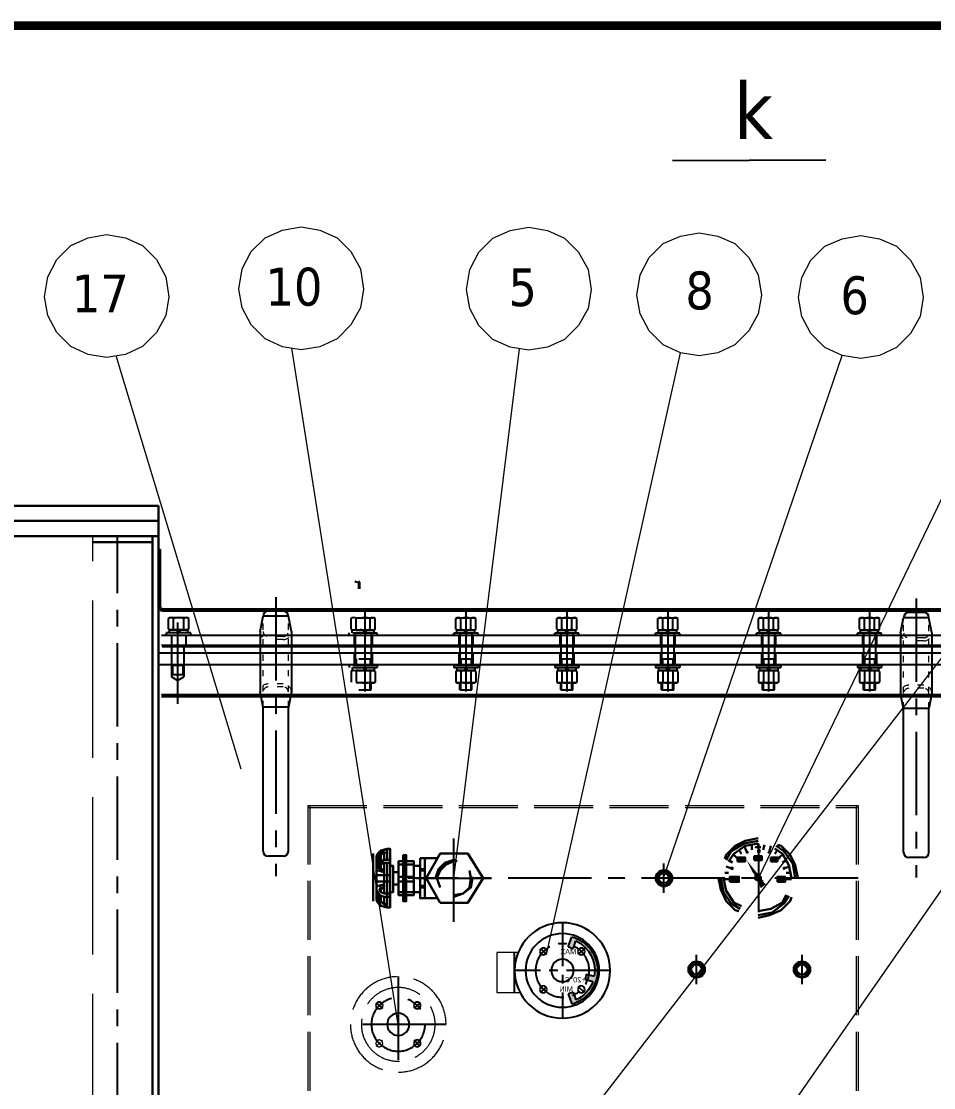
# Model space of a CAD drawing. Header units: millimetres. Extents: x 45841 to 102963, y -329287 to -163666.
# Drawn here: x 73038 to 73942, y -165402 to -164345 of the extents above; entities that cross this region are included whole.
import ezdxf

# ---------------------------------------------------------------- set-up
doc = ezdxf.new("R2010")
doc.units = ezdxf.units.MM
doc.header["$LTSCALE"] = 13
for name, pattern in [('2 虚线', [5.75, 4.5, -1.25]), ('ACAD_ISO02W100', [15, 12, -3]), ('ACAD_ISO03W100', [1.18, 0.47, -0.71]), ('CENTER', [50.8, 31.75, -6.35, 6.35, -6.35]), ('CENTERX2', [101.6, 63.5, -12.7, 12.7, -12.7]), ('DASHED', [0.75, 0.5, -0.25]), ('HIDDEN', [9.525, 6.35, -3.175])]:
    doc.linetypes.add(name, pattern=pattern)
doc.layers.get('0').update_dxf_attribs({"color": 1, "linetype": 'CENTER'})
for name, color, linetype in [('1', 4, 'Continuous'), ('2', 3, 'Continuous'), ('2细线层', 4, 'Continuous'), ('4', 2, 'HIDDEN'), ('4虚线层', 6, 'DASHED'), ('粗实线', 4, 'Continuous')]:
    doc.layers.add(name, color=color, linetype=linetype)
doc.layers.add('标注、文本', color=3, linetype='Continuous', lineweight=25)
doc.layers.add('铁心', color=3, linetype='Continuous', lineweight=0)
doc.styles.add('Note Text (ANSI)', font='arial.ttf')
doc.styles.add('Tahoma$001', font='tahoma.ttf', dxfattribs={"height": 2.159784})

# ---------------------------------------------------------------- blocks, each defined once
blk = doc.blocks.new('A$C611D0E0A')
at = {"layer": '粗实线', "lineweight": 30}
h = blk.add_hatch(color=256, dxfattribs=at)
h.dxf.hatch_style = 2
h.paths.add_polyline_path([(0.931, 2.201), (0.931, 2.159), (0.974, 2.159)])
h = blk.add_hatch(color=256, dxfattribs=at)
h.dxf.hatch_style = 2
h.paths.add_polyline_path([(1.693, 2.201), (1.651, 2.159), (1.693, 2.159)])
h = blk.add_hatch(color=256, dxfattribs=at)
h.dxf.hatch_style = 2
h.paths.add_polyline_path([(0.593, 1.99), (0.635, 1.99), (0.635, 1.947)])
h = blk.add_hatch(color=256, dxfattribs=at)
h.dxf.hatch_style = 2
h.paths.add_polyline_path([(0.635, 1.863), (0.889, 1.863), (0.889, 1.99), (0.635, 1.99)])
h = blk.add_hatch(color=256, dxfattribs=at)
h.dxf.hatch_style = 2
h.paths.add_polyline_path([(0.931, 1.905), (1.143, 1.482), (1.27, 1.482)])
h = blk.add_hatch(color=256, dxfattribs=at)
h.dxf.hatch_style = 2
h.paths.add_polyline_path([(1.185, 1.905), (1.439, 1.905), (1.439, 2.032), (1.185, 2.032)])
h = blk.add_hatch(color=256, dxfattribs=at)
h.dxf.hatch_style = 2
h.paths.add_polyline_path([(1.736, 1.863), (1.947, 1.863), (1.947, 1.99), (1.736, 1.99)])
h = blk.add_hatch(color=256, dxfattribs=at)
h.dxf.hatch_style = 2
h.paths.add_polyline_path([(1.99, 1.99), (1.947, 1.947), (1.99, 1.947)])
h = blk.add_hatch(color=256, dxfattribs=at)
h.dxf.hatch_style = 2
h.paths.add_polyline_path([(1.99, 1.99), (2.032, 1.99), (1.99, 1.947)])
h = blk.add_hatch(color=256, dxfattribs=at)
h.dxf.hatch_style = 2
h.paths.add_polyline_path([(0.423, 1.651), (0.466, 1.651), (0.466, 1.609)])
h = blk.add_hatch(color=256, dxfattribs=at)
h.dxf.hatch_style = 2
h.paths.add_polyline_path([(1.143, 1.482), (1.185, 1.439), (1.397, 1.439)])
h = blk.add_hatch(color=256, dxfattribs=at)
h.dxf.hatch_style = 2
h.paths.add_polyline_path([(1.143, 1.482), (1.27, 1.482), (1.397, 1.439)])
h = blk.add_hatch(color=256, dxfattribs=at)
h.dxf.hatch_style = 2
h.paths.add_polyline_path([(1.185, 1.439), (1.185, 1.397), (1.397, 1.397)])
h = blk.add_hatch(color=256, dxfattribs=at)
h.dxf.hatch_style = 2
h.paths.add_polyline_path([(1.185, 1.439), (1.397, 1.439), (1.397, 1.397)])
h = blk.add_hatch(color=256, dxfattribs=at)
h.dxf.hatch_style = 2
h.paths.add_polyline_path([(2.159, 1.651), (2.201, 1.651), (2.159, 1.609)])
h = blk.add_hatch(color=256, dxfattribs=at)
h.dxf.hatch_style = 2
h.paths.add_polyline_path([(0.381, 1.185), (0.677, 1.185), (0.677, 1.355), (0.381, 1.355)])
h = blk.add_hatch(color=256, dxfattribs=at)
h.dxf.hatch_style = 2
h.paths.add_polyline_path([(1.185, 1.355), (1.143, 1.312), (1.439, 1.312)])
h = blk.add_hatch(color=256, dxfattribs=at)
h.dxf.hatch_style = 2
h.paths.add_polyline_path([(1.143, 1.312), (1.185, 1.27), (1.439, 1.27)])
h = blk.add_hatch(color=256, dxfattribs=at)
h.dxf.hatch_style = 2
h.paths.add_polyline_path([(1.143, 1.312), (1.439, 1.312), (1.439, 1.27)])
h = blk.add_hatch(color=256, dxfattribs=at)
h.dxf.hatch_style = 2
h.paths.add_polyline_path([(1.185, 1.397), (1.185, 1.355), (1.439, 1.355)])
h = blk.add_hatch(color=256, dxfattribs=at)
h.dxf.hatch_style = 2
h.paths.add_polyline_path([(1.185, 1.397), (1.397, 1.397), (1.439, 1.355)])
h = blk.add_hatch(color=256, dxfattribs=at)
h.dxf.hatch_style = 2
h.paths.add_polyline_path([(1.185, 1.355), (1.439, 1.355), (1.439, 1.312)])
h = blk.add_hatch(color=256, dxfattribs=at)
h.dxf.hatch_style = 2
h.paths.add_polyline_path([(1.185, 1.27), (1.228, 1.228), (1.482, 1.228)])
h = blk.add_hatch(color=256, dxfattribs=at)
h.dxf.hatch_style = 2
h.paths.add_polyline_path([(1.185, 1.27), (1.439, 1.27), (1.482, 1.228)])
h = blk.add_hatch(color=256, dxfattribs=at)
h.dxf.hatch_style = 2
h.paths.add_polyline_path([(1.228, 1.228), (1.312, 1.185), (1.482, 1.185)])
h = blk.add_hatch(color=256, dxfattribs=at)
h.dxf.hatch_style = 2
h.paths.add_polyline_path([(1.228, 1.228), (1.482, 1.228), (1.482, 1.185)])
h = blk.add_hatch(color=256, dxfattribs=at)
h.dxf.hatch_style = 2
h.paths.add_polyline_path([(1.312, 1.185), (1.355, 1.101), (1.566, 1.101)])
h = blk.add_hatch(color=256, dxfattribs=at)
h.dxf.hatch_style = 2
h.paths.add_polyline_path([(1.312, 1.185), (1.482, 1.185), (1.566, 1.101)])
h = blk.add_hatch(color=256, dxfattribs=at)
h.dxf.hatch_style = 2
h.paths.add_polyline_path([(1.355, 1.101), (1.566, 1.101), (1.397, 0.974)])
h = blk.add_hatch(color=256, dxfattribs=at)
h.dxf.hatch_style = 2
h.paths.add_polyline_path([(1.947, 1.185), (2.201, 1.185), (2.201, 1.355), (1.947, 1.355)])
for points in [[(1.312, 2.625), (0.889, 2.54), (0.55, 2.371), (0.254, 2.074), (0.212, 1.947)], [(1.312, 2.54), (0.847, 2.455), (0.423, 2.201), (0.254, 1.905)], [(1.312, 2.455), (0.889, 2.371), (0.508, 2.117), (0.339, 1.863)], [(2.413, 1.312), (2.328, 1.736), (2.117, 2.117), (1.863, 2.286)], [(2.54, 1.312), (2.455, 1.778), (2.159, 2.201), (1.905, 2.371)], [(2.625, 1.312), (2.54, 1.736), (2.371, 2.074), (2.074, 2.371), (1.947, 2.413)], [(0, 1.312), (0.085, 0.931), (0.254, 0.55), (0.55, 0.254), (0.677, 0.212)], [(0.085, 1.312), (0.169, 0.847), (0.423, 0.466), (0.72, 0.296)], [(0.169, 1.312), (0.254, 0.889), (0.508, 0.508), (0.762, 0.381)], [(2.54, 1.312), (2.54, 1.355)], [(2.625, 1.312), (2.625, 1.355)], [(1.312, 0.212), (1.736, 0.296), (2.117, 0.508), (2.244, 0.762)], [(1.312, 0.085), (1.778, 0.169), (2.159, 0.466), (2.328, 0.72)], [(1.312, 0), (1.693, 0.085), (2.074, 0.254), (2.371, 0.55), (2.413, 0.677)]]:
    blk.add_lwpolyline(points, dxfattribs=at)
for points in [[(0.931, 2.201), (0.974, 2.159), (0.931, 2.159)], [(1.397, 2.328), (1.228, 2.328)], [(1.312, 2.244), (1.312, 2.201), (1.312, 2.159), (1.355, 2.159), (1.355, 2.201), (1.355, 2.244)], [(1.693, 2.201), (1.693, 2.159), (1.651, 2.159)], [(1.693, 2.201), (1.651, 2.159), (1.693, 2.159)], [(0.593, 1.99), (0.635, 1.947)], [(0.635, 1.863), (0.889, 1.863), (0.889, 1.99), (0.635, 1.99)], [(1.185, 1.905), (1.439, 1.905), (1.439, 2.032), (1.185, 2.032)], [(1.736, 1.863), (1.947, 1.863), (1.947, 1.99), (1.736, 1.99)], [(2.032, 1.99), (1.99, 1.947), (1.947, 1.947), (1.99, 1.99)], [(1.99, 1.99), (1.947, 1.947), (1.99, 1.947), (2.032, 1.99)], [(0.381, 1.651), (0.466, 1.609), (0.466, 1.651), (0.423, 1.651)], [(2.201, 1.651), (2.159, 1.609), (2.159, 1.651)], [(2.201, 1.651), (2.159, 1.609), (2.159, 1.651)], [(0.339, 1.27), (0.381, 1.27)], [(0.381, 1.185), (0.677, 1.185), (0.677, 1.355), (0.381, 1.355)], [(1.947, 1.185), (2.201, 1.185), (2.201, 1.355), (1.947, 1.355)], [(2.286, 1.27), (2.201, 1.27)], [(2.286, 1.27), (2.201, 1.27)]]:
    blk.add_lwpolyline(points, close=True, dxfattribs=at)
for points in [[(0.677, 2.244), (0.677, 2.244), (0.762, 2.117), (0.762, 2.117)], [(0.847, 2.371), (0.847, 2.371), (0.931, 2.201), (0.931, 2.201)], [(1.101, 2.413), (1.101, 2.413), (1.101, 2.244), (1.101, 2.244)], [(1.312, 2.455), (1.312, 2.455), (1.312, 2.286), (1.312, 2.286)], [(1.524, 2.413), (1.524, 2.413), (1.482, 2.244), (1.482, 2.244)], [(1.736, 2.371), (1.736, 2.371), (1.693, 2.201), (1.693, 2.201)], [(1.947, 2.244), (1.947, 2.244), (1.863, 2.117), (1.863, 2.117)], [(0.339, 1.905), (0.339, 1.905), (0.466, 1.82), (0.466, 1.82)], [(0.508, 2.074), (0.508, 2.074), (0.593, 1.99), (0.593, 1.99)], [(2.117, 2.074), (2.117, 2.074), (1.99, 1.99), (1.99, 1.99)], [(2.244, 1.905), (2.244, 1.905), (2.117, 1.82), (2.117, 1.82)], [(0.212, 1.482), (0.212, 1.482), (0.339, 1.482), (0.339, 1.482)], [(0.254, 1.693), (0.254, 1.693), (0.381, 1.651), (0.381, 1.651)], [(2.371, 1.693), (2.371, 1.693), (2.201, 1.651), (2.201, 1.651)], [(2.413, 1.482), (2.413, 1.482), (2.244, 1.482), (2.244, 1.482)], [(0.169, 1.27), (0.169, 1.27), (0.339, 1.27), (0.339, 1.27)], [(2.413, 1.27), (2.413, 1.27), (2.286, 1.27), (2.286, 1.27)], [(2.413, 1.312), (2.413, 1.312), (2.413, 1.355), (2.413, 1.355)]]:
    blk.add_open_spline(points, degree=3, dxfattribs=at)
blk = doc.blocks.new('A$C27D37FBA')
at = {"layer": '1', "color": 1, "linetype": 'CENTERX2', "lineweight": -3, "ltscale": 0.1}
for p, q in [((43.3, 74.3), (43.3, 0)), ((0, 37.2), (86.6, 37.2))]:
    blk.add_line(p, q, dxfattribs=at)
at = {"layer": '粗实线', "lineweight": 30}
for points in [[(21.9, 114.1), (18.9, 112.6), (15.8, 109.6)], [(21.9, 112.6), (18.9, 111.1), (15.8, 109.6)], [(21.9, 111.1), (20.4, 109.6), (18.9, 108)], [(21.9, 109.6), (20.4, 109.6), (18.9, 108)], [(34.1, 114.1), (31.1, 114.1), (26.5, 111.1), (25, 106.5)], [(31.1, 111.1), (29.5, 109.6), (28, 106.5)], [(31.1, 109.6), (29.5, 109.6), (28, 106.5)], [(28, 100.4), (28, 106.5), (28, 103.5)], [(34.1, 106.5), (34.1, 109.6), (32.6, 111.1)], [(34.1, 106.5), (32.6, 109.6)], [(37.2, 106.5), (35.7, 112.6), (34.1, 114.1)], [(34.1, 109.6), (34.1, 111.1)], [(49.4, 106.5), (50.9, 112.6), (50.9, 114.1)], [(54, 111.1), (52.4, 111.1), (52.4, 109.6), (52.4, 106.5)], [(54, 109.6), (52.4, 109.6)], [(61.6, 106.5), (58.5, 111.1), (54, 114.1)], [(58.5, 106.5), (57, 109.6), (54, 111.1)], [(58.5, 106.5), (57, 109.6), (54, 109.6)], [(58.5, 100.4), (58.5, 106.5), (58.5, 103.5)], [(70.8, 109.6), (67.7, 112.6), (64.7, 114.1)], [(69.2, 109.6), (67.7, 111.1), (64.7, 112.6)], [(67.7, 108), (66.2, 109.6), (64.7, 111.1)], [(67.7, 108), (66.2, 109.6), (64.7, 109.6)], [(72.3, 103.5), (72.3, 100.4), (14.3, 100.4), (14.3, 103.5)], [(61.6, 103.5), (72.3, 103.5), (72.3, 100.4), (14.3, 100.4), (14.3, 103.5), (25, 103.5)], [(28, 103.5), (58.5, 103.5)], [(26.5, 87.5), (26.5, 92.1), (60.1, 92.1), (60.1, 87.5)], [(60.1, 84.5), (60.1, 76.9), (26.5, 76.9), (26.5, 84.5)], [(60.1, 37.2), (57, 44.8), (50.9, 50.9), (43.3, 54), (34.1, 50.9)], [(60.1, 34.1), (61.6, 37.2), (58.5, 46.3), (52.4, 52.4), (43.3, 55.5)], [(25, 37.2), (28, 28), (34.1, 20.4), (43.3, 18.9), (44.8, 18.9)], [(26.5, 37.2), (28, 28), (34.1, 21.9), (43.3, 20.4), (50.9, 21.9)], [(60.1, 37.2), (60.1, 38.7)]]:
    blk.add_lwpolyline(points, dxfattribs=at)
for points in [[(55.5, 100.4), (55.5, 97.4), (29.5, 97.4), (29.5, 100.4)], [(49.4, 97.4), (49.4, 92.1), (37.2, 92.1), (37.2, 97.4)], [(66.2, 87.5), (66.2, 86), (20.4, 86), (20.4, 87.5)], [(66.2, 86), (66.2, 84.5), (20.4, 84.5), (20.4, 86)], [(55.5, 76.9), (55.5, 70.7), (29.5, 70.7), (29.5, 76.9)], [(18.9, 50.9), (18.9, 23.4), (43.3, 8.2), (67.7, 23.4), (67.7, 50.9), (43.3, 64.6)], [(63.1, 70.7), (63.1, 66.2), (23.4, 66.2), (23.4, 70.7)]]:
    blk.add_lwpolyline(points, close=True, dxfattribs=at)
for points in [[(20.4, 117.2), (20.4, 117.2), (67.7, 117.2), (67.7, 117.2)], [(14.3, 103.5), (14.3, 103.5), (15.8, 109.6), (15.8, 109.6)], [(14.3, 103.5), (14.3, 103.5), (15.8, 109.6), (15.8, 109.6)], [(15.8, 103.5), (15.8, 103.5), (18.9, 108), (18.9, 108)], [(17.3, 103.5), (17.3, 103.5), (18.9, 108), (18.9, 108)], [(18.9, 106.5), (18.9, 106.5), (25, 106.5), (25, 106.5)], [(21.9, 114.1), (21.9, 114.1), (64.7, 114.1), (64.7, 114.1)], [(21.9, 112.6), (21.9, 112.6), (28, 112.6), (28, 112.6)], [(21.9, 111.1), (21.9, 111.1), (26.5, 111.1), (26.5, 111.1)], [(21.9, 109.6), (21.9, 109.6), (26.5, 109.6), (26.5, 109.6)], [(25, 106.5), (25, 106.5), (25, 100.4), (25, 100.4)], [(28, 106.5), (28, 106.5), (58.5, 106.5), (58.5, 106.5)], [(31.1, 111.1), (31.1, 111.1), (32.6, 111.1), (32.6, 111.1)], [(31.1, 109.6), (31.1, 109.6), (32.6, 109.6), (32.6, 109.6)], [(40.2, 114.1), (40.2, 114.1), (40.2, 100.4), (40.2, 100.4)], [(46.3, 114.1), (46.3, 114.1), (46.3, 100.4), (46.3, 100.4)], [(54, 114.1), (54, 114.1), (50.9, 114.1), (50.9, 114.1)], [(50.9, 112.6), (50.9, 112.6), (50.9, 114.1), (50.9, 114.1)], [(52.4, 109.6), (52.4, 109.6), (50.9, 106.5), (50.9, 106.5)], [(54, 111.1), (54, 111.1), (54, 112.6), (54, 112.6)], [(54, 109.6), (54, 109.6), (54, 111.1), (54, 111.1)], [(64.7, 112.6), (64.7, 112.6), (57, 112.6), (57, 112.6)], [(64.7, 111.1), (64.7, 111.1), (60.1, 111.1), (60.1, 111.1)], [(64.7, 109.6), (64.7, 109.6), (60.1, 109.6), (60.1, 109.6)], [(61.6, 106.5), (61.6, 106.5), (67.7, 106.5), (67.7, 106.5)], [(67.7, 106.5), (67.7, 106.5), (61.6, 106.5), (61.6, 106.5)], [(61.6, 106.5), (61.6, 106.5), (61.6, 100.4), (61.6, 100.4)], [(69.2, 103.5), (69.2, 103.5), (67.7, 108), (67.7, 108)], [(69.2, 103.5), (69.2, 103.5), (67.7, 108), (67.7, 108)], [(72.3, 103.5), (72.3, 103.5), (69.2, 109.6), (69.2, 109.6)], [(72.3, 103.5), (72.3, 103.5), (70.8, 109.6), (70.8, 109.6)], [(25, 103.5), (25, 103.5), (17.3, 103.5), (17.3, 103.5)], [(25, 103.5), (25, 103.5), (28, 103.5), (28, 103.5)], [(58.5, 103.5), (58.5, 103.5), (28, 103.5), (28, 103.5)], [(72.3, 103.5), (72.3, 103.5), (61.6, 103.5), (61.6, 103.5)], [(61.6, 103.5), (61.6, 103.5), (69.2, 103.5), (69.2, 103.5)], [(72.3, 100.4), (72.3, 100.4), (72.3, 103.5), (72.3, 103.5)], [(29.5, 92.1), (29.5, 92.1), (29.5, 87.5), (29.5, 87.5)], [(40.2, 92.1), (40.2, 92.1), (40.2, 87.5), (40.2, 87.5)], [(44.8, 92.1), (44.8, 92.1), (44.8, 87.5), (44.8, 87.5)], [(57, 92.1), (57, 92.1), (57, 87.5), (57, 87.5)], [(29.5, 84.5), (29.5, 84.5), (29.5, 76.9), (29.5, 76.9)], [(40.2, 84.5), (40.2, 84.5), (40.2, 76.9), (40.2, 76.9)], [(44.8, 84.5), (44.8, 84.5), (44.8, 76.9), (44.8, 76.9)], [(57, 84.5), (57, 84.5), (57, 76.9), (57, 76.9)], [(23.4, 66.2), (23.4, 66.2), (23.4, 54), (23.4, 54)], [(34.1, 70.7), (34.1, 70.7), (34.1, 66.2), (34.1, 66.2)], [(35.7, 70.7), (35.7, 70.7), (35.7, 66.2), (35.7, 66.2)], [(50.9, 70.7), (50.9, 70.7), (50.9, 66.2), (50.9, 66.2)], [(52.4, 70.7), (52.4, 70.7), (52.4, 66.2), (52.4, 66.2)], [(63.1, 66.2), (63.1, 66.2), (63.1, 54), (63.1, 54)]]:
    blk.add_open_spline(points, degree=3, dxfattribs=at)
blk = doc.blocks.new('fgffg')
blk.add_hatch(color=256).paths.add_polyline_path([(26283.3, -83546.9, -0.054749), (26292.7, -83543.5), (26285.6, -83524, 0.757864), (26285.6, -83652), (26292.7, -83632.5, -0.054749), (26283.3, -83629), (26277.9, -83643.8, -0.201943), (26245.7, -83608.7), (26260.9, -83604.6, -0.054749), (26258.3, -83594.9), (26243.1, -83599, -0.342707), (26277.9, -83532.1)])
for p, q in [((26283.3, -83546.9), (26277.9, -83532.1)), ((26292.7, -83543.5), (26285.6, -83524)), ((26258.3, -83594.9), (26243.1, -83599)), ((26260.9, -83604.6), (26245.7, -83608.7)), ((26283.3, -83629), (26277.9, -83643.8)), ((26292.7, -83632.5), (26285.6, -83652))]:
    blk.add_line(p, q)
for radius, start, end in [(66.5, 105.6856, 254.3144), (61.5, 114.6661, 190.3339), (45.8, 103.7325, 116.2675), (45.8, 188.7325, 201.2675), (61.5, 199.6661, 245.3339), (45.8, 243.7325, 256.2675)]:
    blk.add_arc((26303.6, -83588), radius, start, end)
blk = doc.blocks.new('A$C6F763E90')
at = {"layer": '1', "color": 1, "linetype": 'CENTERX2', "lineweight": -3, "ltscale": 0.1}
for p, q in [((90.5, 181.1), (90.5, 0)), ((48.8, 132.3), (60.4, 120.7)), ((132.3, 132.3), (120.7, 120.7)), ((0, 90.5), (181.1, 90.5)), ((48.8, 48.8), (60.4, 60.4)), ((132.3, 48.8), (120.7, 60.4))]:
    blk.add_line(p, q, dxfattribs=at)
blk.add_circle((90.5, 90.5), 50.8, dxfattribs=at)
at = {"layer": '2细线层'}
for centre, radius in [((90.5, 90.5), 90.5), ((90.5, 90.5), 69.8), ((54.6, 126.5), 6.5), ((126.5, 126.5), 6.5), ((90.5, 90.5), 21.1), ((54.6, 54.6), 6.5), ((126.5, 54.6), 6.5)]:
    blk.add_circle(centre, radius, dxfattribs=at)
blk.add_blockref('fgffg', (-26213, 83678.5), dxfattribs=at)
at = {"layer": '2细线层', "style": 'Note Text (ANSI)'}
for s, p in [('MAX', (64.3, 121)), ('+20%%DC', (46.5, 67.9)), ('MIN', (70.9, 50.4))]:
    blk.add_text(s, height=10, dxfattribs=at).set_placement(p)

msp = doc.modelspace()

# ---------------------------------------------------------------- linework, layer by layer
at = {"color": 2, "linetype": 'ACAD_ISO02W100', "lineweight": 13}
msp.add_line((73108.816, -167025.629), (73108.816, -164855.677), dxfattribs=at)
at = {"layer": '1', "color": 1, "linetype": 'CENTERX2', "lineweight": -3, "ltscale": 0.1}
for p, q in [((73133.235, -167025.629), (73133.235, -164855.677)), ((73133.235, -167025.629), (73133.235, -164855.677)), ((73290.012, -164916.402), (73290.012, -165192.866)), ((73924.824, -164917.758), (73924.824, -165194.222)), ((73378.481, -164951.905), (73378.481, -164995.173)), ((73478.481, -164951.905), (73478.481, -164995.173)), ((73578.481, -164951.905), (73578.481, -164995.173)), ((73678.481, -164951.905), (73678.481, -164995.173)), ((73778.481, -164951.905), (73778.481, -164995.173)), ((73878.481, -164951.905), (73878.481, -164995.173)), ((73768.459, -165161.224), (73768.459, -165228.54)), ((73674.411, -165180.412), (73674.411, -165209.352)), ((73867.175, -165194.882), (73421.373, -165194.882)), ((73706.81, -165270.912), (73706.81, -165299.852)), ((73811.26, -165270.912), (73811.26, -165299.852)), ((73411.442, -165292.397), (73411.442, -165387.149)), ((73389.608, -165317.939), (73395.688, -165324.019)), ((73433.276, -165317.939), (73427.196, -165324.019)), ((73458.818, -165339.773), (73364.066, -165339.773)), ((73433.276, -165361.607), (73427.196, -165355.527))]:
    msp.add_line(p, q, dxfattribs=at)
at = {"layer": '1'}
for p, q in [((73368.556, -164900.494), (73369.886, -164901.262)), ((73372.481, -164908.004), (73372.481, -164901.262)), ((73183.891, -164937.345), (73185.221, -164936.577)), ((73183.891, -164948.009), (73183.891, -164937.345)), ((73185.221, -164936.577), (73202.412, -164936.577)), ((73188.854, -164948.009), (73188.854, -164937.345)), ((73198.779, -164948.009), (73198.779, -164937.345)), ((73203.741, -164937.345), (73202.412, -164936.577)), ((73203.741, -164948.009), (73203.741, -164937.345)), ((73364.891, -164937.345), (73366.221, -164936.577)), ((73364.891, -164948.009), (73364.891, -164937.345)), ((73369.854, -164948.009), (73369.854, -164937.345)), ((73369.886, -164936.644), (73387.077, -164936.644)), ((73383.444, -164948.076), (73383.444, -164937.412)), ((73388.406, -164937.412), (73387.077, -164936.644)), ((73388.406, -164948.076), (73388.406, -164937.412)), ((73468.556, -164937.412), (73469.886, -164936.644)), ((73468.556, -164948.076), (73468.556, -164937.412)), ((73469.886, -164936.644), (73487.077, -164936.644)), ((73473.519, -164948.076), (73473.519, -164937.412)), ((73483.444, -164948.076), (73483.444, -164937.412)), ((73488.406, -164937.412), (73487.077, -164936.644)), ((73488.406, -164948.076), (73488.406, -164937.412)), ((73568.556, -164937.412), (73569.886, -164936.644)), ((73568.556, -164948.076), (73568.556, -164937.412)), ((73569.886, -164936.644), (73587.077, -164936.644)), ((73573.519, -164948.076), (73573.519, -164937.412)), ((73583.444, -164948.076), (73583.444, -164937.412)), ((73588.406, -164937.412), (73587.077, -164936.644)), ((73588.406, -164948.076), (73588.406, -164937.412)), ((73668.556, -164937.412), (73669.886, -164936.644)), ((73668.556, -164948.076), (73668.556, -164937.412)), ((73669.886, -164936.644), (73687.077, -164936.644)), ((73673.519, -164948.076), (73673.519, -164937.412)), ((73683.444, -164948.076), (73683.444, -164937.412)), ((73688.406, -164937.412), (73687.077, -164936.644)), ((73688.406, -164948.076), (73688.406, -164937.412)), ((73768.556, -164937.412), (73769.886, -164936.644)), ((73768.556, -164948.076), (73768.556, -164937.412)), ((73769.886, -164936.644), (73787.077, -164936.644)), ((73773.519, -164948.076), (73773.519, -164937.412)), ((73783.444, -164948.076), (73783.444, -164937.412)), ((73788.406, -164937.412), (73787.077, -164936.644)), ((73788.406, -164948.076), (73788.406, -164937.412)), ((73868.556, -164937.412), (73869.886, -164936.644)), ((73868.556, -164948.076), (73868.556, -164937.412)), ((73869.886, -164936.644), (73887.077, -164936.644)), ((73873.519, -164948.076), (73873.519, -164937.412)), ((73883.444, -164948.076), (73883.444, -164937.412)), ((73888.406, -164937.412), (73887.077, -164936.644)), ((73888.406, -164948.076), (73888.406, -164937.412)), ((73181.816, -164954.277), (73181.816, -164951.777)), ((73205.816, -164951.777), (73181.816, -164951.777)), ((73205.816, -164954.277), (73181.816, -164954.277)), ((73183.891, -164948.009), (73185.221, -164948.777)), ((73184.816, -164951.777), (73184.816, -164948.777)), ((73202.816, -164948.777), (73184.816, -164948.777)), ((73202.816, -164951.777), (73184.816, -164951.777)), ((73185.221, -164948.777), (73202.412, -164948.777)), ((73192.116, -164951.777), (73193.816, -164948.777)), ((73193.816, -164951.777), (73195.516, -164948.777)), ((73203.741, -164948.009), (73202.412, -164948.777)), ((73202.816, -164951.777), (73202.816, -164948.777)), ((73205.816, -164954.277), (73205.816, -164951.777)), ((73362.816, -164954.277), (73362.816, -164951.777)), ((73364.891, -164948.009), (73366.221, -164948.777)), ((73365.816, -164951.777), (73365.816, -164948.777)), ((73390.481, -164951.844), (73366.481, -164951.844)), ((73368.816, -164951.995), (73368.816, -164977.495)), ((73387.481, -164948.844), (73369.481, -164948.844)), ((73387.481, -164951.844), (73369.481, -164951.844)), ((73369.886, -164948.844), (73387.077, -164948.844)), ((73376.781, -164951.844), (73378.481, -164948.844)), ((73378.481, -164951.844), (73380.181, -164948.844)), ((73384.481, -164952.062), (73384.481, -164977.562)), ((73388.406, -164948.076), (73387.077, -164948.844)), ((73387.481, -164951.844), (73387.481, -164948.844)), ((73390.481, -164954.344), (73390.481, -164951.844)), ((73466.481, -164954.344), (73466.481, -164951.844)), ((73490.481, -164951.844), (73466.481, -164951.844)), ((73468.556, -164948.076), (73469.886, -164948.844)), ((73469.481, -164951.844), (73469.481, -164948.844)), ((73487.481, -164948.844), (73469.481, -164948.844)), ((73487.481, -164951.844), (73469.481, -164951.844)), ((73469.886, -164948.844), (73487.077, -164948.844)), ((73472.481, -164952.062), (73472.481, -164977.562)), ((73476.781, -164951.844), (73478.481, -164948.844)), ((73478.481, -164951.844), (73480.181, -164948.844)), ((73484.481, -164952.062), (73484.481, -164977.562)), ((73488.406, -164948.076), (73487.077, -164948.844)), ((73487.481, -164951.844), (73487.481, -164948.844)), ((73490.481, -164954.344), (73490.481, -164951.844)), ((73566.481, -164954.344), (73566.481, -164951.844)), ((73590.481, -164951.844), (73566.481, -164951.844)), ((73568.556, -164948.076), (73569.886, -164948.844)), ((73569.481, -164951.844), (73569.481, -164948.844)), ((73587.481, -164948.844), (73569.481, -164948.844)), ((73587.481, -164951.844), (73569.481, -164951.844)), ((73569.886, -164948.844), (73587.077, -164948.844)), ((73572.481, -164952.062), (73572.481, -164977.562)), ((73576.781, -164951.844), (73578.481, -164948.844)), ((73578.481, -164951.844), (73580.181, -164948.844)), ((73584.481, -164952.062), (73584.481, -164977.562)), ((73588.406, -164948.076), (73587.077, -164948.844)), ((73587.481, -164951.844), (73587.481, -164948.844)), ((73590.481, -164954.344), (73590.481, -164951.844)), ((73666.481, -164954.344), (73666.481, -164951.844)), ((73690.481, -164951.844), (73666.481, -164951.844)), ((73668.556, -164948.076), (73669.886, -164948.844)), ((73669.481, -164951.844), (73669.481, -164948.844)), ((73687.481, -164948.844), (73669.481, -164948.844)), ((73687.481, -164951.844), (73669.481, -164951.844)), ((73669.886, -164948.844), (73687.077, -164948.844)), ((73672.481, -164952.062), (73672.481, -164977.562)), ((73676.781, -164951.844), (73678.481, -164948.844)), ((73678.481, -164951.844), (73680.181, -164948.844)), ((73684.481, -164952.062), (73684.481, -164977.562)), ((73688.406, -164948.076), (73687.077, -164948.844)), ((73687.481, -164951.844), (73687.481, -164948.844)), ((73690.481, -164954.344), (73690.481, -164951.844)), ((73766.481, -164954.344), (73766.481, -164951.844)), ((73790.481, -164951.844), (73766.481, -164951.844)), ((73768.556, -164948.076), (73769.886, -164948.844)), ((73769.481, -164951.844), (73769.481, -164948.844)), ((73787.481, -164948.844), (73769.481, -164948.844)), ((73787.481, -164951.844), (73769.481, -164951.844)), ((73769.886, -164948.844), (73787.077, -164948.844)), ((73772.481, -164952.062), (73772.481, -164977.562)), ((73776.781, -164951.844), (73778.481, -164948.844)), ((73778.481, -164951.844), (73780.181, -164948.844)), ((73784.481, -164952.062), (73784.481, -164977.562)), ((73788.406, -164948.076), (73787.077, -164948.844)), ((73787.481, -164951.844), (73787.481, -164948.844)), ((73790.481, -164954.344), (73790.481, -164951.844)), ((73866.481, -164954.344), (73866.481, -164951.844)), ((73890.481, -164951.844), (73866.481, -164951.844)), ((73868.556, -164948.076), (73869.886, -164948.844)), ((73869.481, -164951.844), (73869.481, -164948.844)), ((73887.481, -164948.844), (73869.481, -164948.844)), ((73887.481, -164951.844), (73869.481, -164951.844)), ((73869.886, -164948.844), (73887.077, -164948.844)), ((73872.481, -164952.062), (73872.481, -164977.562)), ((73876.781, -164951.844), (73878.481, -164948.844)), ((73878.481, -164951.844), (73880.181, -164948.844)), ((73884.481, -164952.062), (73884.481, -164977.562)), ((73888.406, -164948.076), (73887.077, -164948.844)), ((73887.481, -164951.844), (73887.481, -164948.844)), ((73890.481, -164954.344), (73890.481, -164951.844)), ((73186.816, -164964.277), (73186.816, -164989.777)), ((73198.816, -164964.277), (73198.816, -164989.777)), ((73186.816, -164983.777), (73198.816, -164983.777)), ((73362.816, -164983.495), (73362.816, -164985.995)), ((73365.816, -164985.995), (73365.816, -164988.995)), ((73366.481, -164983.562), (73390.481, -164983.562)), ((73366.481, -164986.062), (73390.481, -164986.062)), ((73368.816, -164977.495), (73368.816, -164983.495)), ((73369.481, -164986.062), (73387.481, -164986.062)), ((73372.481, -164977.562), (73384.481, -164977.562)), ((73378.481, -164986.062), (73376.781, -164989.062)), ((73380.181, -164986.062), (73378.481, -164989.062)), ((73384.481, -164977.562), (73384.481, -164983.562)), ((73387.481, -164986.062), (73387.481, -164989.062)), ((73390.481, -164983.562), (73390.481, -164986.062)), ((73466.481, -164983.562), (73490.481, -164983.562)), ((73466.481, -164983.562), (73466.481, -164986.062)), ((73466.481, -164986.062), (73490.481, -164986.062)), ((73469.481, -164986.062), (73487.481, -164986.062)), ((73469.481, -164986.062), (73469.481, -164989.062)), ((73472.481, -164977.562), (73484.481, -164977.562)), ((73472.481, -164977.562), (73472.481, -164983.562)), ((73478.481, -164986.062), (73476.781, -164989.062)), ((73480.181, -164986.062), (73478.481, -164989.062)), ((73484.481, -164977.562), (73484.481, -164983.562)), ((73487.481, -164986.062), (73487.481, -164989.062)), ((73490.481, -164983.562), (73490.481, -164986.062)), ((73566.481, -164983.562), (73590.481, -164983.562)), ((73566.481, -164983.562), (73566.481, -164986.062)), ((73566.481, -164986.062), (73590.481, -164986.062)), ((73569.481, -164986.062), (73587.481, -164986.062)), ((73569.481, -164986.062), (73569.481, -164989.062)), ((73572.481, -164977.562), (73584.481, -164977.562)), ((73572.481, -164977.562), (73572.481, -164983.562)), ((73578.481, -164986.062), (73576.781, -164989.062)), ((73580.181, -164986.062), (73578.481, -164989.062)), ((73584.481, -164977.562), (73584.481, -164983.562)), ((73587.481, -164986.062), (73587.481, -164989.062)), ((73590.481, -164983.562), (73590.481, -164986.062)), ((73666.481, -164983.562), (73690.481, -164983.562)), ((73666.481, -164983.562), (73666.481, -164986.062)), ((73666.481, -164986.062), (73690.481, -164986.062)), ((73669.481, -164986.062), (73687.481, -164986.062)), ((73669.481, -164986.062), (73669.481, -164989.062)), ((73672.481, -164977.562), (73684.481, -164977.562)), ((73672.481, -164977.562), (73672.481, -164983.562)), ((73678.481, -164986.062), (73676.781, -164989.062)), ((73680.181, -164986.062), (73678.481, -164989.062)), ((73684.481, -164977.562), (73684.481, -164983.562)), ((73687.481, -164986.062), (73687.481, -164989.062)), ((73690.481, -164983.562), (73690.481, -164986.062)), ((73766.481, -164983.562), (73790.481, -164983.562)), ((73766.481, -164983.562), (73766.481, -164986.062)), ((73766.481, -164986.062), (73790.481, -164986.062)), ((73769.481, -164986.062), (73787.481, -164986.062)), ((73769.481, -164986.062), (73769.481, -164989.062)), ((73772.481, -164977.562), (73784.481, -164977.562)), ((73772.481, -164977.562), (73772.481, -164983.562)), ((73778.481, -164986.062), (73776.781, -164989.062)), ((73780.181, -164986.062), (73778.481, -164989.062)), ((73784.481, -164977.562), (73784.481, -164983.562)), ((73787.481, -164986.062), (73787.481, -164989.062)), ((73790.481, -164983.562), (73790.481, -164986.062)), ((73866.481, -164983.562), (73890.481, -164983.562)), ((73866.481, -164983.562), (73866.481, -164986.062)), ((73866.481, -164986.062), (73890.481, -164986.062)), ((73869.481, -164986.062), (73887.481, -164986.062)), ((73869.481, -164986.062), (73869.481, -164989.062)), ((73872.481, -164977.562), (73884.481, -164977.562)), ((73872.481, -164977.562), (73872.481, -164983.562)), ((73878.481, -164986.062), (73876.781, -164989.062)), ((73880.181, -164986.062), (73878.481, -164989.062)), ((73884.481, -164977.562), (73884.481, -164983.562)), ((73887.481, -164986.062), (73887.481, -164989.062)), ((73890.481, -164983.562), (73890.481, -164986.062)), ((73186.816, -164989.777), (73186.816, -164995.313)), ((73198.816, -164989.777), (73198.816, -164995.313)), ((73364.891, -164989.763), (73366.221, -164988.995)), ((73364.891, -164989.763), (73364.891, -165000.427)), ((73369.481, -164989.062), (73387.481, -164989.062)), ((73369.854, -164989.763), (73369.854, -165000.427)), ((73387.077, -164989.062), (73369.886, -164989.062)), ((73383.444, -164989.83), (73383.444, -165000.494)), ((73388.406, -164989.83), (73387.077, -164989.062)), ((73388.406, -164989.83), (73388.406, -165000.494)), ((73468.556, -164989.83), (73469.886, -164989.062)), ((73468.556, -164989.83), (73468.556, -165000.494)), ((73469.481, -164989.062), (73487.481, -164989.062)), ((73487.077, -164989.062), (73469.886, -164989.062)), ((73473.519, -164989.83), (73473.519, -165000.494)), ((73483.444, -164989.83), (73483.444, -165000.494)), ((73488.406, -164989.83), (73487.077, -164989.062)), ((73488.406, -164989.83), (73488.406, -165000.494)), ((73568.556, -164989.83), (73569.886, -164989.062)), ((73568.556, -164989.83), (73568.556, -165000.494)), ((73569.481, -164989.062), (73587.481, -164989.062)), ((73587.077, -164989.062), (73569.886, -164989.062)), ((73573.519, -164989.83), (73573.519, -165000.494)), ((73583.444, -164989.83), (73583.444, -165000.494)), ((73588.406, -164989.83), (73587.077, -164989.062)), ((73588.406, -164989.83), (73588.406, -165000.494)), ((73668.556, -164989.83), (73669.886, -164989.062)), ((73668.556, -164989.83), (73668.556, -165000.494)), ((73669.481, -164989.062), (73687.481, -164989.062)), ((73687.077, -164989.062), (73669.886, -164989.062)), ((73673.519, -164989.83), (73673.519, -165000.494)), ((73683.444, -164989.83), (73683.444, -165000.494)), ((73688.406, -164989.83), (73687.077, -164989.062)), ((73688.406, -164989.83), (73688.406, -165000.494)), ((73768.556, -164989.83), (73769.886, -164989.062)), ((73768.556, -164989.83), (73768.556, -165000.494)), ((73769.481, -164989.062), (73787.481, -164989.062)), ((73787.077, -164989.062), (73769.886, -164989.062)), ((73773.519, -164989.83), (73773.519, -165000.494)), ((73783.444, -164989.83), (73783.444, -165000.494)), ((73788.406, -164989.83), (73787.077, -164989.062)), ((73788.406, -164989.83), (73788.406, -165000.494)), ((73868.556, -164989.83), (73869.886, -164989.062)), ((73868.556, -164989.83), (73868.556, -165000.494)), ((73869.481, -164989.062), (73887.481, -164989.062)), ((73887.077, -164989.062), (73869.886, -164989.062)), ((73873.519, -164989.83), (73873.519, -165000.494)), ((73883.444, -164989.83), (73883.444, -165000.494)), ((73888.406, -164989.83), (73887.077, -164989.062)), ((73888.406, -164989.83), (73888.406, -165000.494)), ((73387.077, -165001.262), (73369.886, -165001.262)), ((73372.481, -165008.004), (73384.481, -165008.004)), ((73384.481, -165008.004), (73384.481, -165001.262)), ((73388.406, -165000.494), (73387.077, -165001.262)), ((73468.556, -165000.494), (73469.886, -165001.262)), ((73487.077, -165001.262), (73469.886, -165001.262)), ((73472.481, -165008.004), (73472.481, -165001.262)), ((73472.481, -165008.004), (73484.481, -165008.004)), ((73484.481, -165008.004), (73484.481, -165001.262)), ((73488.406, -165000.494), (73487.077, -165001.262)), ((73568.556, -165000.494), (73569.886, -165001.262)), ((73587.077, -165001.262), (73569.886, -165001.262)), ((73572.481, -165008.004), (73572.481, -165001.262)), ((73572.481, -165008.004), (73584.481, -165008.004)), ((73584.481, -165008.004), (73584.481, -165001.262)), ((73588.406, -165000.494), (73587.077, -165001.262)), ((73668.556, -165000.494), (73669.886, -165001.262)), ((73687.077, -165001.262), (73669.886, -165001.262)), ((73672.481, -165008.004), (73672.481, -165001.262)), ((73672.481, -165008.004), (73684.481, -165008.004)), ((73684.481, -165008.004), (73684.481, -165001.262)), ((73688.406, -165000.494), (73687.077, -165001.262)), ((73768.556, -165000.494), (73769.886, -165001.262)), ((73787.077, -165001.262), (73769.886, -165001.262)), ((73772.481, -165008.004), (73772.481, -165001.262)), ((73772.481, -165008.004), (73784.481, -165008.004)), ((73784.481, -165008.004), (73784.481, -165001.262)), ((73788.406, -165000.494), (73787.077, -165001.262)), ((73868.556, -165000.494), (73869.886, -165001.262)), ((73887.077, -165001.262), (73869.886, -165001.262)), ((73872.481, -165008.004), (73872.481, -165001.262)), ((73872.481, -165008.004), (73884.481, -165008.004)), ((73884.481, -165008.004), (73884.481, -165001.262)), ((73888.406, -165000.494), (73887.077, -165001.262))]:
    msp.add_line(p, q, dxfattribs=at)
at = {"layer": '1', "color": 41, "linetype": '2 虚线', "lineweight": 15, "ltscale": 0.1, "true_color": 0xf4ee51}
msp.add_line((73389.608, -165361.607), (73395.688, -165355.527), dxfattribs=at)
at = {"layer": '1', "const_width": 8.634}
msp.add_lwpolyline([(68377.085, -171158.034), (77849.405, -171158.034), (77849.405, -164349.804), (68377.085, -164349.804), (68377.085, -171158.034)], dxfattribs=at)
at = {"layer": '1'}
for centre, radius, start, end in [((73371.092, -164896.693), 4.569, 236.295439, 302.085564), ((73186.427, -164941.146), 4.569, 57.914436, 123.704561), ((73193.816, -164954.577), 18, 73.996597, 106.003403), ((73201.206, -164941.146), 4.569, 56.295439, 122.085564), ((73367.427, -164941.146), 4.569, 57.914436, 123.704561), ((73378.481, -164954.644), 18, 73.996597, 106.003403), ((73385.871, -164941.213), 4.569, 56.295439, 122.085564), ((73471.092, -164941.213), 4.569, 57.914436, 123.704561), ((73478.481, -164954.644), 18, 73.996597, 106.003403), ((73485.871, -164941.213), 4.569, 56.295439, 122.085564), ((73571.092, -164941.213), 4.569, 57.914436, 123.704561), ((73578.481, -164954.644), 18, 73.996597, 106.003403), ((73585.871, -164941.213), 4.569, 56.295439, 122.085564), ((73671.092, -164941.213), 4.569, 57.914436, 123.704561), ((73678.481, -164954.644), 18, 73.996597, 106.003403), ((73685.871, -164941.213), 4.569, 56.295439, 122.085564), ((73771.092, -164941.213), 4.569, 57.914436, 123.704561), ((73778.481, -164954.644), 18, 73.996597, 106.003403), ((73785.871, -164941.213), 4.569, 56.295439, 122.085564), ((73871.092, -164941.213), 4.569, 57.914436, 123.704561), ((73878.481, -164954.644), 18, 73.996597, 106.003403), ((73885.871, -164941.213), 4.569, 56.295439, 122.085564), ((73186.427, -164944.208), 4.569, 236.295439, 302.085564), ((73193.816, -164930.777), 18, 253.996597, 286.003403), ((73201.206, -164944.208), 4.569, 237.441248, 303.704561), ((73367.427, -164944.208), 4.569, 236.295439, 302.085564), ((73378.481, -164930.844), 18, 253.996597, 286.003403), ((73385.871, -164944.275), 4.569, 237.441248, 303.704561), ((73471.092, -164944.275), 4.569, 236.295439, 302.085564), ((73478.481, -164930.844), 18, 253.996597, 286.003403), ((73485.871, -164944.275), 4.569, 237.441248, 303.704561), ((73571.092, -164944.275), 4.569, 236.295439, 302.085564), ((73578.481, -164930.844), 18, 253.996597, 286.003403), ((73585.871, -164944.275), 4.569, 237.441248, 303.704561), ((73671.092, -164944.275), 4.569, 236.295439, 302.085564), ((73678.481, -164930.844), 18, 253.996597, 286.003403), ((73685.871, -164944.275), 4.569, 237.441248, 303.704561), ((73771.092, -164944.275), 4.569, 236.295439, 302.085564), ((73778.481, -164930.844), 18, 253.996597, 286.003403), ((73785.871, -164944.275), 4.569, 237.441248, 303.704561), ((73871.092, -164944.275), 4.569, 236.295439, 302.085564), ((73878.481, -164930.844), 18, 253.996597, 286.003403), ((73885.871, -164944.275), 4.569, 237.441248, 303.704561), ((73367.427, -164993.564), 4.569, 57.441248, 123.704561), ((73378.481, -165007.062), 18, 73.996597, 106.003403), ((73385.871, -164993.631), 4.569, 56.295439, 122.085564), ((73471.092, -164993.631), 4.569, 57.441248, 123.704561), ((73478.481, -165007.062), 18, 73.996597, 106.003403), ((73485.871, -164993.631), 4.569, 56.295439, 122.085564), ((73571.092, -164993.631), 4.569, 57.441248, 123.704561), ((73578.481, -165007.062), 18, 73.996597, 106.003403), ((73585.871, -164993.631), 4.569, 56.295439, 122.085564), ((73671.092, -164993.631), 4.569, 57.441248, 123.704561), ((73678.481, -165007.062), 18, 73.996597, 106.003403), ((73685.871, -164993.631), 4.569, 56.295439, 122.085564), ((73771.092, -164993.631), 4.569, 57.441248, 123.704561), ((73778.481, -165007.062), 18, 73.996597, 106.003403), ((73785.871, -164993.631), 4.569, 56.295439, 122.085564), ((73871.092, -164993.631), 4.569, 57.441248, 123.704561), ((73878.481, -165007.062), 18, 73.996597, 106.003403), ((73885.871, -164993.631), 4.569, 56.295439, 122.085564), ((73378.481, -164983.262), 18, 253.996597, 286.003403), ((73385.871, -164996.693), 4.569, 237.914436, 303.704561), ((73471.092, -164996.693), 4.569, 236.295439, 302.085564), ((73478.481, -164983.262), 18, 253.996597, 286.003403), ((73485.871, -164996.693), 4.569, 237.914436, 303.704561), ((73571.092, -164996.693), 4.569, 236.295439, 302.085564), ((73578.481, -164983.262), 18, 253.996597, 286.003403), ((73585.871, -164996.693), 4.569, 237.914436, 303.704561), ((73671.092, -164996.693), 4.569, 236.295439, 302.085564), ((73678.481, -164983.262), 18, 253.996597, 286.003403), ((73685.871, -164996.693), 4.569, 237.914436, 303.704561), ((73771.092, -164996.693), 4.569, 236.295439, 302.085564), ((73778.481, -164983.262), 18, 253.996597, 286.003403), ((73785.871, -164996.693), 4.569, 237.914436, 303.704561), ((73871.092, -164996.693), 4.569, 236.295439, 302.085564), ((73878.481, -164983.262), 18, 253.996597, 286.003403), ((73885.871, -164996.693), 4.569, 237.914436, 303.704561)]:
    msp.add_arc(centre, radius, start, end, dxfattribs=at)
at = {"layer": '1', "color": 1, "linetype": 'CENTERX2', "lineweight": -3, "ltscale": 0.1, "extrusion": (0, 0, -1)}
msp.add_ellipse((73411.442, -165339.773), major_axis=(18.794, 18.794), ratio=1, start_param=3.92699082, end_param=10.21017612, dxfattribs=at)
at = {"layer": '2'}
for p, q in [((73373.381, -164908.004), (73373.381, -164901.262)), ((73187.716, -164983.777), (73187.716, -164993.313)), ((73197.916, -164983.777), (73197.916, -164993.313)), ((73369.716, -164977.495), (73369.716, -164983.495)), ((73383.581, -164977.562), (73383.581, -164983.562)), ((73473.381, -164977.562), (73473.381, -164983.562)), ((73483.581, -164977.562), (73483.581, -164983.562)), ((73573.381, -164977.562), (73573.381, -164983.562)), ((73583.581, -164977.562), (73583.581, -164983.562)), ((73673.381, -164977.562), (73673.381, -164983.562)), ((73683.581, -164977.562), (73683.581, -164983.562)), ((73773.381, -164977.562), (73773.381, -164983.562)), ((73783.581, -164977.562), (73783.581, -164983.562)), ((73873.381, -164977.562), (73873.381, -164983.562)), ((73883.581, -164977.562), (73883.581, -164983.562)), ((73383.581, -165008.004), (73383.581, -165001.262)), ((73473.381, -165008.004), (73473.381, -165001.262)), ((73483.581, -165008.004), (73483.581, -165001.262)), ((73573.381, -165008.004), (73573.381, -165001.262)), ((73583.581, -165008.004), (73583.581, -165001.262)), ((73673.381, -165008.004), (73673.381, -165001.262)), ((73683.581, -165008.004), (73683.581, -165001.262)), ((73773.381, -165008.004), (73773.381, -165001.262)), ((73783.581, -165008.004), (73783.581, -165001.262)), ((73873.381, -165008.004), (73873.381, -165001.262)), ((73883.581, -165008.004), (73883.581, -165001.262))]:
    msp.add_line(p, q, dxfattribs=at)
at = {"layer": '2细线层', "color": 41, "linetype": '2 虚线', "lineweight": 15, "true_color": 0xf4ee51, "extrusion": (0, 0, -1)}
for centre, major_axis, start_param, end_param in [((73411.442, -165339.773), (-33.5, 33.5), 5.49778714, 11.78097245), ((73411.442, -165339.773), (25.842, 25.842), 3.92699082, 10.21017612), ((73392.648, -165358.567), (-2.405, 2.405), 5.49778714, 11.78097245)]:
    msp.add_ellipse(centre, major_axis=major_axis, ratio=1, start_param=start_param, end_param=end_param, dxfattribs=at)
at = {"layer": '2细线层', "extrusion": (0, 0, -1)}
for centre, major_axis in [((73392.648, -165320.979), (-2.405, 2.405)), ((73430.236, -165320.979), (-2.405, 2.405)), ((73411.442, -165339.773), (-7.806, 7.806)), ((73430.236, -165358.567), (-2.405, 2.405))]:
    msp.add_ellipse(centre, major_axis=major_axis, ratio=1, start_param=5.49778714, end_param=11.78097245, dxfattribs=at)
at = {"layer": '4'}
for p, q in [((73378.481, -164929.062), (73378.481, -165009.862)), ((73478.481, -164929.062), (73478.481, -165009.862)), ((73578.481, -164929.062), (73578.481, -165009.862)), ((73678.481, -164929.062), (73678.481, -165009.862)), ((73778.481, -164929.062), (73778.481, -165009.862)), ((73878.481, -164929.062), (73878.481, -165009.862)), ((73192.816, -164941.277), (73192.816, -165022.077))]:
    msp.add_line(p, q, dxfattribs=at)
at = {"layer": '4虚线层'}
msp.add_line((73173.816, -164855.677), (73173.816, -167025.629), dxfattribs=at)
at = {"layer": '4虚线层', "ltscale": 5}
msp.add_line((73173.816, -164855.677), (73173.816, -167025.629), dxfattribs=at)
at = {"layer": '标注、文本', "ltscale": 9.687278}
msp.add_line((73683.397, -164483.5), (73835.239, -164482.682), dxfattribs=at)
at = {"layer": '标注、文本', "color": 4, "lineweight": 30}
msp.add_line((73173.816, -164855.677), (73173.816, -167025.629), dxfattribs=at)
at = {"layer": '标注、文本'}
for p, q in [((73173.816, -164925.772), (73173.816, -164867.772)), ((73173.816, -164869.172), (73175.816, -164869.172)), ((73175.816, -164925.772), (73175.816, -164869.172)), ((73177.816, -164927.772), (73233.935, -164927.772)), ((73177.816, -164927.772), (74012.816, -164927.772)), ((73177.816, -164929.772), (73233.935, -164929.772)), ((73177.816, -164929.772), (74016.281, -164929.772)), ((73297.512, -164930.032), (73282.512, -164930.032)), ((73932.324, -164931.387), (73917.324, -164931.387)), ((73274.512, -164950.273), (73277.512, -164935.273)), ((73302.512, -164935.273), (73277.512, -164935.273)), ((73305.512, -164950.273), (73302.512, -164935.273)), ((73909.324, -164951.628), (73912.324, -164936.628)), ((73937.324, -164936.628), (73912.324, -164936.628)), ((73940.324, -164951.628), (73937.324, -164936.628)), ((74006.816, -164954.277), (73176.816, -164954.277)), ((73186.816, -164954.277), (73186.816, -164964.277)), ((73200.816, -164954.277), (73200.816, -164964.277)), ((73274.512, -164950.273), (73274.512, -165010.273)), ((73305.512, -164950.273), (73305.512, -165010.273)), ((73367.816, -164954.277), (73367.816, -164964.277)), ((73385.481, -164954.344), (73385.481, -164964.344)), ((73471.481, -164954.344), (73471.481, -164964.344)), ((73485.481, -164954.344), (73485.481, -164964.344)), ((73571.481, -164954.344), (73571.481, -164964.344)), ((73585.481, -164954.344), (73585.481, -164964.344)), ((73671.481, -164954.344), (73671.481, -164964.344)), ((73685.481, -164954.344), (73685.481, -164964.344)), ((73771.481, -164954.344), (73771.481, -164964.344)), ((73785.481, -164954.344), (73785.481, -164964.344)), ((73871.481, -164954.344), (73871.481, -164964.344)), ((73885.481, -164954.344), (73885.481, -164964.344)), ((73909.324, -164951.628), (73909.324, -165011.628)), ((73940.324, -164951.628), (73940.324, -165011.628)), ((74006.816, -164964.277), (73176.816, -164964.277)), ((74006.816, -164965.562), (73177.481, -164965.562)), ((73173.816, -164971.495), (74009.816, -164971.495)), ((73367.816, -164971.495), (73367.816, -164983.495)), ((73385.481, -164971.562), (73385.481, -164983.562)), ((73471.481, -164971.562), (73471.481, -164983.562)), ((73485.481, -164971.562), (73485.481, -164983.562)), ((73571.481, -164971.562), (73571.481, -164983.562)), ((73585.481, -164971.562), (73585.481, -164983.562)), ((73671.481, -164971.562), (73671.481, -164983.562)), ((73685.481, -164971.562), (73685.481, -164983.562)), ((73771.481, -164971.562), (73771.481, -164983.562)), ((73785.481, -164971.562), (73785.481, -164983.562)), ((73871.481, -164971.562), (73871.481, -164983.562)), ((73885.481, -164971.562), (73885.481, -164983.562)), ((74006.816, -164983.495), (73173.816, -164983.495)), ((73192.816, -164998.777), (73186.816, -164995.313)), ((73192.816, -164998.777), (73186.816, -164995.313)), ((73192.816, -164998.777), (73186.816, -164995.313)), ((73192.816, -164998.777), (73186.816, -164995.313)), ((73192.816, -164998.777), (73186.816, -164995.313)), ((73192.816, -164998.777), (73186.816, -164995.313)), ((73192.816, -164998.777), (73186.816, -164995.313)), ((73192.816, -164998.777), (73186.816, -164995.313)), ((73197.916, -164993.313), (73187.716, -164993.313)), ((73192.816, -164998.777), (73198.816, -164995.313)), ((73192.816, -164998.777), (73198.816, -164995.313)), ((73192.816, -164998.777), (73198.816, -164995.313)), ((73192.816, -164998.777), (73198.816, -164995.313)), ((73192.816, -164998.777), (73198.816, -164995.313)), ((73192.816, -164998.777), (73198.816, -164995.313)), ((73192.816, -164998.777), (73198.816, -164995.313)), ((73192.816, -164998.777), (73198.816, -164995.313)), ((73192.816, -164998.777), (73192.816, -164998.777)), ((73176.816, -165012.754), (74016.281, -165012.754)), ((73176.816, -165014.754), (74012.816, -165014.754)), ((73277.512, -165025.273), (73274.512, -165010.273)), ((73305.512, -165010.273), (73302.512, -165025.273)), ((73912.324, -165026.628), (73909.324, -165011.628)), ((73940.324, -165011.628), (73937.324, -165026.628)), ((73277.512, -165168.014), (73277.512, -165025.273)), ((73302.512, -165025.273), (73277.512, -165025.273)), ((73302.512, -165168.014), (73302.512, -165025.273)), ((73912.324, -165169.37), (73912.324, -165026.628)), ((73937.324, -165026.628), (73912.324, -165026.628)), ((73937.324, -165169.37), (73937.324, -165026.628)), ((73297.512, -165173.014), (73282.512, -165173.014)), ((73932.324, -165174.37), (73917.324, -165174.37)), ((73526.748, -165308.076), (73526.748, -165268.632))]:
    msp.add_line(p, q, dxfattribs=at)
at = {"layer": '标注、文本', "color": 2, "linetype": 'ACAD_ISO03W100', "lineweight": 18}
for p, q in [((73277.512, -165025.273), (73277.512, -164935.032)), ((73302.512, -165025.273), (73302.512, -164935.032)), ((73912.324, -165026.628), (73912.324, -164936.387)), ((73937.324, -165026.628), (73937.324, -164936.387)), ((73297.512, -164955.273), (73282.512, -164955.273)), ((73297.512, -164958.273), (73282.512, -164958.273)), ((73932.324, -164956.628), (73917.324, -164956.628)), ((73932.324, -164959.628), (73917.324, -164959.628)), ((73297.512, -165002.273), (73282.512, -165002.273)), ((73297.512, -165005.273), (73282.512, -165005.273)), ((73932.324, -165003.628), (73917.324, -165003.628)), ((73932.324, -165006.628), (73917.324, -165006.628))]:
    msp.add_line(p, q, dxfattribs=at)
at = {"layer": '标注、文本', "color": 41, "linetype": '2 虚线', "lineweight": 15, "true_color": 0xf4ee51}
for p, q in [((73321.913, -165122.754), (73867.175, -165122.754)), ((73321.913, -165122.754), (73321.913, -165724.754)), ((73323.913, -165122.754), (73323.913, -165724.754)), ((73865.175, -165122.754), (73865.175, -165724.754)), ((73867.175, -165122.754), (73867.175, -165724.754)), ((73321.913, -165124.754), (73867.175, -165124.754)), ((73530.158, -165268.632), (73509.085, -165268.632)), ((73509.085, -165268.632), (73509.085, -165308.076)), ((73509.085, -165308.076), (73532.058, -165308.076))]:
    msp.add_line(p, q, dxfattribs=at)
at = {"layer": '标注、文本'}
for centre, radius in [((73674.747, -165194.882), 8.198), ((73674.747, -165194.882), 5.053), ((73707.145, -165285.382), 8.198), ((73707.145, -165285.382), 5.053), ((73811.595, -165285.382), 8.198), ((73811.595, -165285.382), 5.053)]:
    msp.add_circle(centre, radius, dxfattribs=at)
for centre, radius, start, end in [((73177.816, -164925.772), 4, 180, 270), ((73177.816, -164925.772), 2, 180, 270), ((73282.512, -164935.032), 5, 90, 180), ((73297.512, -164935.032), 5, 0, 90), ((73917.324, -164936.387), 5, 90, 180), ((73932.324, -164936.387), 5, 0, 90), ((73282.512, -165168.014), 5, 180, 270), ((73297.512, -165168.014), 5, 270, 0), ((73917.324, -165169.37), 5, 180, 270), ((73932.324, -165169.37), 5, 270, 0)]:
    msp.add_arc(centre, radius, start, end, dxfattribs=at)
at = {"layer": '标注、文本', "color": 2, "linetype": 'ACAD_ISO03W100', "lineweight": 18}
for centre, radius, start, end in [((73282.512, -164950.273), 8, 180, 270), ((73282.512, -164950.273), 5, 180, 270), ((73297.512, -164950.273), 5, 270, 0), ((73297.512, -164950.273), 8, 270, 0), ((73917.324, -164951.628), 8, 180, 270), ((73917.324, -164951.628), 5, 180, 270), ((73932.324, -164951.628), 5, 270, 0), ((73932.324, -164951.628), 8, 270, 0), ((73282.512, -165010.273), 8, 90, 180), ((73282.512, -165010.273), 5, 90, 180), ((73297.512, -165010.273), 8, 0, 90), ((73297.512, -165010.273), 5, 0, 90), ((73917.324, -165011.628), 8, 90, 180), ((73917.324, -165011.628), 5, 90, 180), ((73932.324, -165011.628), 8, 0, 90), ((73932.324, -165011.628), 5, 0, 90)]:
    msp.add_arc(centre, radius, start, end, dxfattribs=at)
at = {"layer": '粗实线', "lineweight": 30}
for p, q in [((73173.816, -164825.677), (72463.816, -164825.677)), ((73173.816, -164825.677), (72463.816, -164825.677)), ((73173.816, -164855.677), (73173.816, -164825.677)), ((73173.816, -164840.677), (72463.816, -164840.677)), ((73173.816, -164840.677), (72463.816, -164840.677)), ((73173.816, -164855.677), (72463.816, -164855.677)), ((73173.816, -164855.677), (73108.816, -164855.677)), ((73167.816, -164855.677), (73167.816, -167025.629)), ((73167.816, -164861.677), (73108.816, -164861.677))]:
    msp.add_line(p, q, dxfattribs=at)
for centre in [(73674.702, -165194.882), (73674.747, -165194.882), (73707.1, -165285.382), (73707.145, -165285.382), (73811.55, -165285.382), (73811.595, -165285.382)]:
    msp.add_circle(centre, 7, dxfattribs=at)
at = {"layer": '铁心'}
for points in [[(73253.47, -164610.852), (73256.783, -164590.974), (73265.819, -164573.806), (73279.674, -164559.951), (73296.841, -164552.422), (73315.214, -164549.109), (73333.887, -164552.422), (73350.754, -164559.951), (73364.609, -164573.806), (73373.945, -164590.974), (73376.957, -164610.852), (73373.945, -164629.526), (73364.609, -164646.392), (73350.754, -164660.247), (73333.887, -164668.078), (73315.214, -164671.09), (73296.841, -164668.078), (73279.674, -164660.247), (73265.819, -164646.392), (73256.783, -164629.526)], [(73479.068, -164611.348), (73482.381, -164591.469), (73491.416, -164574.302), (73505.271, -164560.447), (73522.439, -164552.917), (73540.811, -164549.604), (73559.485, -164552.917), (73576.351, -164560.447), (73590.206, -164574.302), (73599.543, -164591.469), (73602.555, -164611.348), (73599.543, -164630.021), (73590.206, -164646.888), (73576.351, -164660.742), (73559.485, -164668.573), (73540.811, -164671.585), (73522.439, -164668.573), (73505.271, -164660.742), (73491.416, -164646.888), (73482.381, -164630.021)], [(73060.718, -164618.48), (73064.031, -164598.602), (73073.066, -164581.434), (73086.921, -164567.58), (73104.089, -164560.05), (73122.461, -164556.737), (73141.135, -164560.05), (73158.001, -164567.58), (73171.856, -164581.434), (73181.193, -164598.602), (73184.205, -164618.48), (73181.193, -164637.154), (73171.856, -164654.02), (73158.001, -164667.875), (73141.135, -164675.706), (73122.461, -164678.718), (73104.089, -164675.706), (73086.921, -164667.875), (73073.066, -164654.02), (73064.031, -164637.154)], [(73647.795, -164616.771), (73651.108, -164596.892), (73660.144, -164579.725), (73673.999, -164565.87), (73691.166, -164558.34), (73709.539, -164555.027), (73728.212, -164558.34), (73745.079, -164565.87), (73758.933, -164579.725), (73768.27, -164596.892), (73771.282, -164616.771), (73768.27, -164635.444), (73758.933, -164652.311), (73745.079, -164666.166), (73728.212, -164673.996), (73709.539, -164677.008), (73691.166, -164673.996), (73673.999, -164666.166), (73660.144, -164652.311), (73651.108, -164635.444)], [(73808.11, -164619.385), (73811.423, -164599.507), (73820.459, -164582.339), (73834.313, -164568.484), (73851.481, -164560.954), (73869.853, -164557.641), (73888.527, -164560.954), (73905.394, -164568.484), (73919.248, -164582.339), (73928.585, -164599.507), (73931.597, -164619.385), (73928.585, -164638.059), (73919.248, -164654.925), (73905.394, -164668.78), (73888.527, -164676.611), (73869.853, -164679.622), (73851.481, -164676.611), (73834.313, -164668.78), (73820.459, -164654.925), (73811.423, -164638.059)]]:
    msp.add_lwpolyline(points, close=True, dxfattribs=at)
for points in [[(73411.442, -165339.773), (73306.028, -164669.584), (73306.028, -164669.584)], [(73255.896, -165086.82), (73131.798, -164677.212), (73131.798, -164677.212)], [(73466.665, -165194.882), (73531.625, -164670.079), (73531.625, -164670.079)], [(73558.37, -165270.528), (73691.166, -164673.996), (73691.166, -164673.996)], [(73674.411, -165194.882), (73851.481, -164676.611), (73851.481, -164676.611)], [(73546.805, -165498.708), (74171.242, -164690.328), (74171.242, -164690.328)], [(73768.459, -165194.882), (74016.59, -164681.137), (74016.59, -164681.137)], [(73746.805, -165498.708), (74305.045, -164696.231), (74305.045, -164696.231)]]:
    msp.add_lwpolyline(points, dxfattribs=at)

# ---------------------------------------------------------------- block references
at = {"layer": '1', "color": 41, "linetype": '2 虚线', "lineweight": 15, "ltscale": 0.1, "true_color": 0xf4ee51, "rotation": 90.00000000000001}
msp.add_blockref('A$C27D37FBA', (73503.834, -165238.166), dxfattribs=at)
at = {"layer": '标注、文本', "color": 41, "linetype": '2 虚线', "lineweight": 15, "true_color": 0xf4ee51}
for name, p, xscale, yscale, zscale in [('A$C611D0E0A', (73728.726, -165234.051), 30, 30, 30), ('A$C6F763E90', (73621.5, -165333.658), -0.5232026504706592, 0.5232026504706592, 0.5232026504695411)]:
    msp.add_blockref(name, p, dxfattribs=dict(at, xscale=xscale, yscale=yscale, zscale=zscale))

# ---------------------------------------------------------------- texts
at = {"layer": '铁心', "style": 'Tahoma$001'}
for s, height, p in [('k', 56.398, (73744.242, -164461.982)), ('10', 37.5893, (73279.894, -164627.274)), ('5', 37.589, (73520.643, -164627.769)), ('8', 37.589, (73695.995, -164631.028)), ('17', 37.5893, (73087.964, -164634.035)), ('6', 37.589, (73849.66, -164635.807))]:
    msp.add_text(s, height=height, dxfattribs=at).set_placement(p)

doc.saveas('drawing.dxf')
